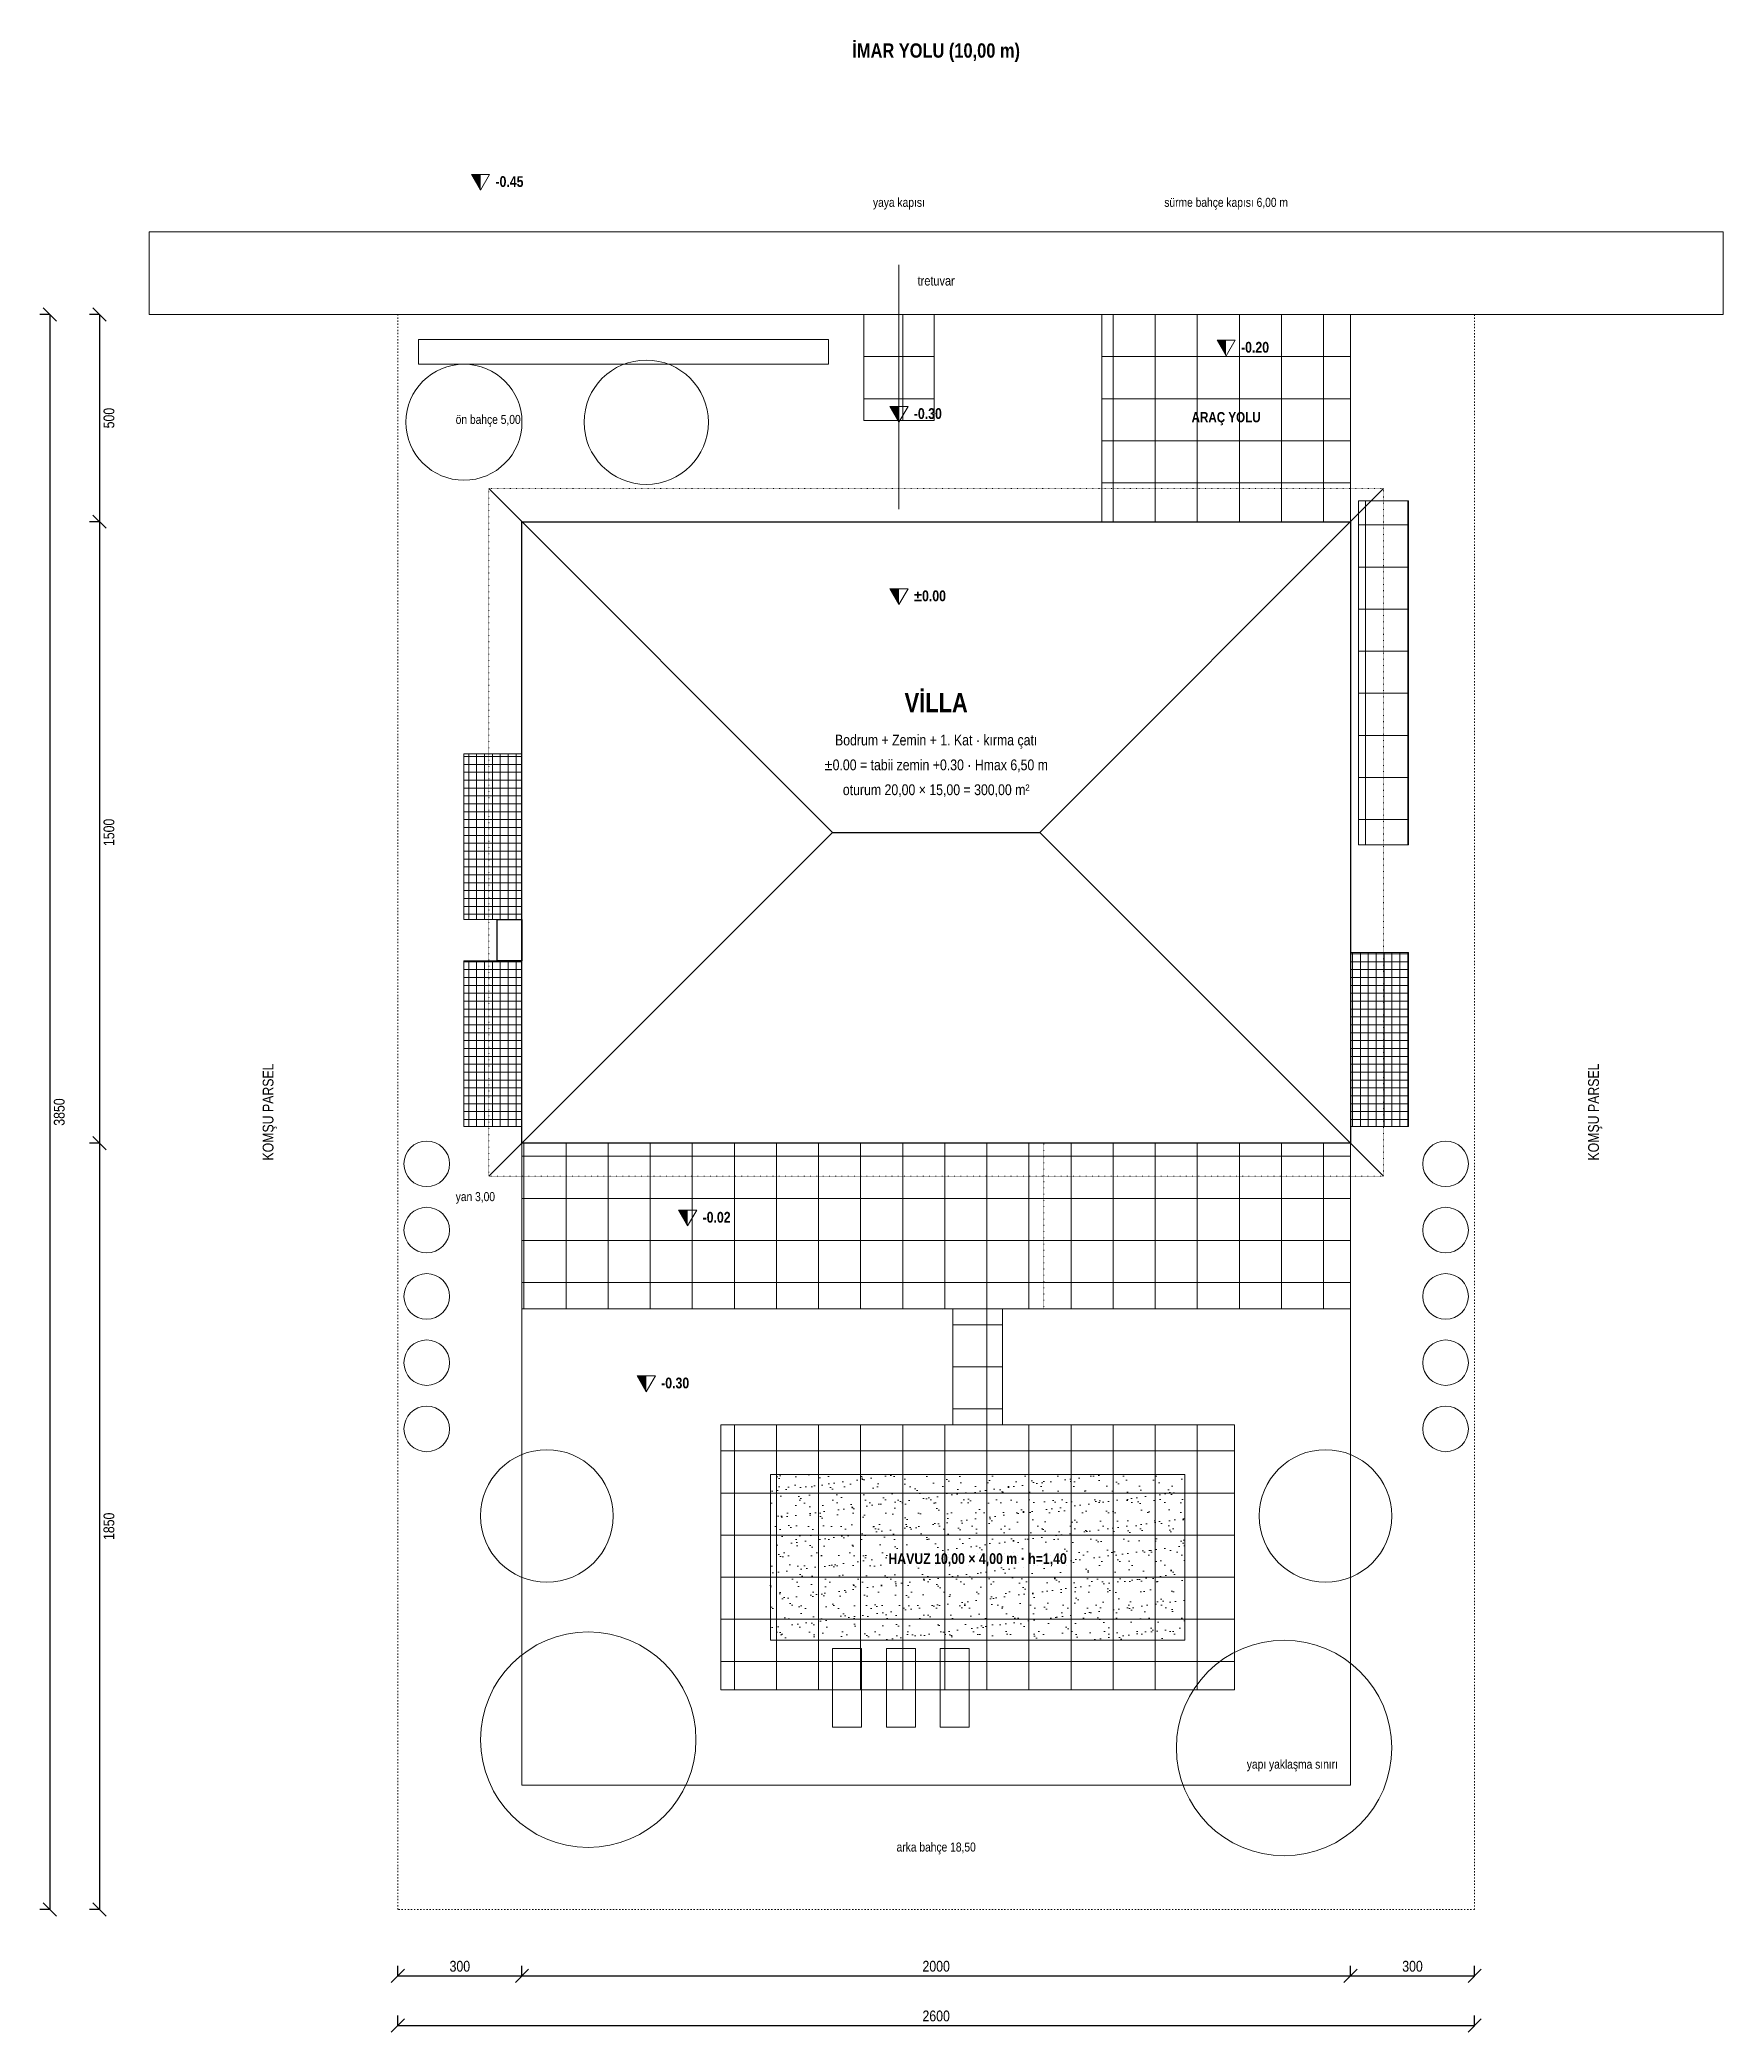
# Model space of a CAD drawing. Header units: centimetres. Extents: x -864 to 3200, y -4146 to 663.
import ezdxf
from ezdxf.enums import TextEntityAlignment as Align

# ---------------------------------------------------------------- set-up
doc = ezdxf.new("R2010")
doc.units = ezdxf.units.CM
doc.header["$LTSCALE"] = 0.25
for name, pattern in [('ACAD_ISO02W100', [15, 12, -3]), ('ACAD_ISO03W100', [30, 12, -18]), ('ACAD_ISO07W100', [3, 0, -3])]:
    doc.linetypes.add(name, pattern=pattern)
for name, color, linetype, lineweight in [('M-BITK-AGAC', 70, 'Continuous', 9), ('M-GOST-BINAOTURUM', 7, 'Continuous', 30), ('M-GOST-DISOLCU', 40, 'Continuous', 9), ('M-GOST-IZDUSUM', 80, 'ACAD_ISO07W100', 18), ('M-GOST-PARSELSINR', 21, 'ACAD_ISO03W100', 18), ('M-GOST-PLANKOT', 46, 'Continuous', 9), ('M-GOST-YAPIYAKLAS', 35, 'ACAD_ISO02W100', 15), ('M-GOST-YAZI', 2, 'Continuous', 9), ('M-HAVU-BETONARME', 4, 'Continuous', 18), ('M-HAVU-BETONARME-T', 8, 'Continuous', 5), ('M-ISIK-GALVANIZ', 150, 'Continuous', 9), ('M-ISIK-GALVANIZ-T', 8, 'Continuous', 5), ('M-KALD-TAS', 45, 'Continuous', 9), ('M-KALD-TAS-T', 8, 'Continuous', 5), ('M-TEFR-MIMARI', 29, 'Continuous', 9), ('M-YOLL-ASFALT', 54, 'Continuous', 9), ('M-YOLL-TAS', 54, 'Continuous', 9), ('M-YOLL-TAS-T', 8, 'Continuous', 5)]:
    doc.layers.add(name, color=color, linetype=linetype, lineweight=lineweight)
doc.styles.add('YAZI', font='arialn.ttf')
doc.styles.add('YAZI-KALIN', font='arialnb.ttf')
doc.dimstyles.new('MIMARI-1-200', dxfattribs={"dimscale": 20, "dimtxt": 1.296, "dimasz": 2.5, "dimexe": 1.2, "dimexo": 0, "dimgap": 0.5, "dimtad": 1, "dimdec": 0, "dimtxsty": 'YAZI', "dimtsz": 0.8, "dimcen": 2.5, "dimclrd": 256, "dimclre": 256, "dimclrt": 256, "dimazin": 3, "dimtfac": 1, "dimtmove": 0, "dimatfit": 3, "dimarcsym": 0})

msp = doc.modelspace()

# ---------------------------------------------------------------- hatches: boundary and pattern name
at = {"layer": 'M-GOST-PLANKOT'}
h = msp.add_hatch(color=256, dxfattribs=at)
h.dxf.hatch_style = 1
h.paths.add_polyline_path([(178, 338), (200, 338), (200, 300)])
h = msp.add_hatch(color=256, dxfattribs=at)
h.dxf.hatch_style = 1
h.paths.add_polyline_path([(1978, -62), (2000, -62), (2000, -100)])
h = msp.add_hatch(color=256, dxfattribs=at)
h.dxf.hatch_style = 1
h.paths.add_polyline_path([(1188, -222), (1210, -222), (1210, -260)])
h = msp.add_hatch(color=256, dxfattribs=at)
h.dxf.hatch_style = 1
h.paths.add_polyline_path([(1188, -662), (1210, -662), (1210, -700)])
h = msp.add_hatch(color=256, dxfattribs=at)
h.dxf.hatch_style = 1
h.paths.add_polyline_path([(678, -2162), (700, -2162), (700, -2200)])
h = msp.add_hatch(color=256, dxfattribs=at)
h.dxf.hatch_style = 1
h.paths.add_polyline_path([(578, -2562), (600, -2562), (600, -2600)])
at = {"layer": 'M-HAVU-BETONARME-T'}
h = msp.add_hatch(dxfattribs=at)
h.set_pattern_fill('NET', scale=32)
h.paths.add_polyline_path([(780, -2680), (2020, -2680), (2020, -3320), (780, -3320)])
h = msp.add_hatch(dxfattribs=at)
h.set_pattern_fill('AR-SAND')
h.paths.add_polyline_path([(900, -2800), (1900, -2800), (1900, -3200), (900, -3200)])
at = {"layer": 'M-ISIK-GALVANIZ-T'}
h = msp.add_hatch(dxfattribs=at)
h.set_pattern_fill('NET', scale=6)
h.paths.add_polyline_path([(160, -1060), (300, -1060), (300, -1460), (160, -1460)])
h = msp.add_hatch(dxfattribs=at)
h.set_pattern_fill('NET', scale=6)
h.paths.add_polyline_path([(160, -1560), (300, -1560), (300, -1960), (160, -1960)])
h = msp.add_hatch(dxfattribs=at)
h.set_pattern_fill('NET', scale=6)
h.paths.add_polyline_path([(2300, -1540), (2440, -1540), (2440, -1960), (2300, -1960)])
at = {"layer": 'M-KALD-TAS-T'}
h = msp.add_hatch(dxfattribs=at)
h.set_pattern_fill('NET', scale=32)
h.paths.add_polyline_path([(300, -2000), (2300, -2000), (2300, -2400), (300, -2400)])
at = {"layer": 'M-YOLL-TAS-T'}
h = msp.add_hatch(dxfattribs=at)
h.set_pattern_fill('NET', scale=32)
h.paths.add_polyline_path([(1125, 0), (1295, 0), (1295, -256), (1125, -256)])
h = msp.add_hatch(dxfattribs=at)
h.set_pattern_fill('NET', scale=32)
h.paths.add_polyline_path([(1700, 0), (2300, 0), (2300, -500), (1700, -500)])
h = msp.add_hatch(dxfattribs=at)
h.set_pattern_fill('NET', scale=32)
h.paths.add_polyline_path([(2320, -450), (2440, -450), (2440, -1280), (2320, -1280)])
h = msp.add_hatch(dxfattribs=at)
h.set_pattern_fill('NET', scale=32)
h.paths.add_polyline_path([(1340, -2400), (1460, -2400), (1460, -2680), (1340, -2680)])

# ---------------------------------------------------------------- linework, layer by layer
at = {"layer": 'M-BITK-AGAC'}
msp.add_lwpolyline([(50, -60), (1040, -60), (1040, -120), (50, -120)], close=True, dxfattribs=at)
for centre, radius in [((160, -260), 140), ((600, -260), 150), ((70, -2050), 55), ((2530, -2050), 55), ((70, -2210), 55), ((2530, -2210), 55), ((70, -2370), 55), ((2530, -2370), 55), ((70, -2530), 55), ((2530, -2530), 55), ((70, -2690), 55), ((2530, -2690), 55), ((360, -2900), 160), ((2240, -2900), 160), ((460, -3440), 260), ((2140, -3460), 260)]:
    msp.add_circle(centre, radius, dxfattribs=at)
at = {"layer": 'M-GOST-BINAOTURUM'}
for p, q in [((220, -420), (1050, -1250)), ((2380, -420), (1550, -1250)), ((220, -2080), (1050, -1250)), ((1050, -1250), (1550, -1250)), ((2380, -2080), (1550, -1250))]:
    msp.add_line(p, q, dxfattribs=at)
for points in [[(300, -500), (2300, -500), (2300, -2000), (300, -2000)], [(240, -1460), (300, -1460), (300, -1560), (240, -1560)]]:
    msp.add_lwpolyline(points, close=True, dxfattribs=at)
at = {"layer": 'M-GOST-IZDUSUM'}
for points in [[(220, -420), (2380, -420), (2380, -2080), (220, -2080)], [(1560, -2000), (2300, -2000), (2300, -2400), (1560, -2400)]]:
    msp.add_lwpolyline(points, close=True, dxfattribs=at)
at = {"layer": 'M-GOST-PARSELSINR'}
msp.add_lwpolyline([(0, 0), (2600, 0), (2600, -3850), (0, -3850)], close=True, dxfattribs=at)
at = {"layer": 'M-GOST-PLANKOT'}
for points in [[(178, 338), (222, 338), (200, 300)], [(1978, -62), (2022, -62), (2000, -100)], [(1188, -222), (1232, -222), (1210, -260)], [(1188, -662), (1232, -662), (1210, -700)], [(678, -2162), (722, -2162), (700, -2200)], [(578, -2562), (622, -2562), (600, -2600)]]:
    msp.add_lwpolyline(points, close=True, dxfattribs=at)
at = {"layer": 'M-GOST-YAPIYAKLAS'}
msp.add_lwpolyline([(300, -500), (2300, -500), (2300, -3550), (300, -3550)], close=True, dxfattribs=at)
at = {"layer": 'M-GOST-YAZI'}
msp.add_line((1210, 120), (1210, -470), dxfattribs=at)
at = {"layer": 'M-HAVU-BETONARME'}
for points in [[(780, -2680), (2020, -2680), (2020, -3320), (780, -3320)], [(900, -2800), (1900, -2800), (1900, -3200), (900, -3200)]]:
    msp.add_lwpolyline(points, close=True, dxfattribs=at)
at = {"layer": 'M-ISIK-GALVANIZ'}
for points in [[(160, -1060), (300, -1060), (300, -1460), (160, -1460)], [(160, -1560), (300, -1560), (300, -1960), (160, -1960)], [(2300, -1540), (2440, -1540), (2440, -1960), (2300, -1960)]]:
    msp.add_lwpolyline(points, close=True, dxfattribs=at)
at = {"layer": 'M-KALD-TAS'}
msp.add_lwpolyline([(300, -2000), (2300, -2000), (2300, -2400), (300, -2400)], close=True, dxfattribs=at)
at = {"layer": 'M-TEFR-MIMARI'}
for points in [[(1050, -3220), (1120, -3220), (1120, -3410), (1050, -3410)], [(1180, -3220), (1250, -3220), (1250, -3410), (1180, -3410)], [(1310, -3220), (1380, -3220), (1380, -3410), (1310, -3410)]]:
    msp.add_lwpolyline(points, close=True, dxfattribs=at)
at = {"layer": 'M-YOLL-ASFALT'}
msp.add_lwpolyline([(-600, 200), (3200, 200), (3200, 0), (-600, 0)], close=True, dxfattribs=at)
at = {"layer": 'M-YOLL-TAS'}
for p, q in [((1125, 0), (1295, 0)), ((1700, 0), (2300, 0))]:
    msp.add_line(p, q, dxfattribs=at)
for points in [[(1125, 0), (1295, 0), (1295, -256), (1125, -256)], [(1700, 0), (2300, 0), (2300, -500), (1700, -500)], [(2320, -450), (2440, -450), (2440, -1280), (2320, -1280)], [(1340, -2400), (1460, -2400), (1460, -2680), (1340, -2680)]]:
    msp.add_lwpolyline(points, close=True, dxfattribs=at)

# ---------------------------------------------------------------- texts
at = {"layer": 'M-GOST-BINAOTURUM'}
for s, height, style, p in [('VİLLA', 46.08, 'YAZI-KALIN', (1300, -960)), ('Bodrum + Zemin + 1. Kat · kırma çatı', 25.92, 'YAZI', (1300, -1040)), ('%%p0.00 = tabii zemin +0.30 · Hmax 6,50 m', 25.92, 'YAZI', (1300, -1100)), ('oturum 20,00 × 15,00 = 300,00 m²', 25.92, 'YAZI', (1300, -1160))]:
    msp.add_text(s, height=height, dxfattribs=dict(at, style=style)).set_placement(p, align=Align.CENTER)
at = {"layer": 'M-GOST-DISOLCU', "style": 'YAZI'}
for s, p in [('ön bahçe 5,00', (140, -264)), ('yan 3,00', (140, -2140))]:
    msp.add_text(s, height=21.6, dxfattribs=at).set_placement(p)
msp.add_text('arka bahçe 18,50', height=21.6, dxfattribs=at).set_placement((1300, -3710), align=Align.CENTER)
at = {"layer": 'M-GOST-PLANKOT', "style": 'YAZI-KALIN'}
for s, p in [('-0.45', (236, 308)), ('-0.20', (2036, -92)), ('-0.30', (1246, -252)), ('%%p0.00', (1246, -692)), ('-0.02', (736, -2192)), ('-0.30', (636, -2592))]:
    msp.add_text(s, height=25.92, dxfattribs=at).set_placement(p)
at = {"layer": 'M-GOST-YAPIYAKLAS', "style": 'YAZI'}
msp.add_text('yapı yaklaşma sınırı', height=21.6, dxfattribs=at).set_placement((2270, -3510), align=Align.RIGHT)
at = {"layer": 'M-GOST-YAZI'}
for s, height, style, p in [('İMAR YOLU (10,00 m)', 34.56, 'YAZI-KALIN', (1300, 620)), ('yaya kapısı', 21.6, 'YAZI', (1210, 260)), ('sürme bahçe kapısı 6,00 m', 21.6, 'YAZI', (2000, 260)), ('tretuvar', 23.04, 'YAZI', (1300, 70)), ('ARAÇ YOLU', 24.48, 'YAZI-KALIN', (2000, -260)), ('HAVUZ 10,00 × 4,00 m · h=1,40', 25.92, 'YAZI-KALIN', (1400, -3016))]:
    msp.add_text(s, height=height, dxfattribs=dict(at, style=style)).set_placement(p, align=Align.CENTER)
at = {"layer": 'M-GOST-YAZI', "style": 'YAZI'}
for p in [(-300, -1925), (2900, -1925)]:
    msp.add_text('KOMŞU PARSEL', height=25.92, rotation=90, dxfattribs=at).set_placement(p, align=Align.CENTER)

# ---------------------------------------------------------------- dimensions: what is measured, and where the dimension line sits
at = {"layer": 'M-GOST-DISOLCU'}
for base, p1, p2 in [((-840, 0), (-840, 0), (-840, -3850)), ((-720, 0), (-720, 0), (-720, -500)), ((-720, -500), (-720, -500), (-720, -2000)), ((-720, -2000), (-720, -2000), (-720, -3850))]:
    msp.add_linear_dim(base=base, p1=p1, p2=p2, angle=90, dimstyle='MIMARI-1-200', dxfattribs=at).render()
for base, p1, p2 in [((0, -4010), (0, -4010), (300, -4010)), ((300, -4010), (300, -4010), (2300, -4010)), ((2300, -4010), (2300, -4010), (2600, -4010)), ((0, -4130), (0, -4130), (2600, -4130))]:
    msp.add_linear_dim(base=base, p1=p1, p2=p2, dimstyle='MIMARI-1-200', dxfattribs=at).render()

doc.saveas('drawing.dxf')
